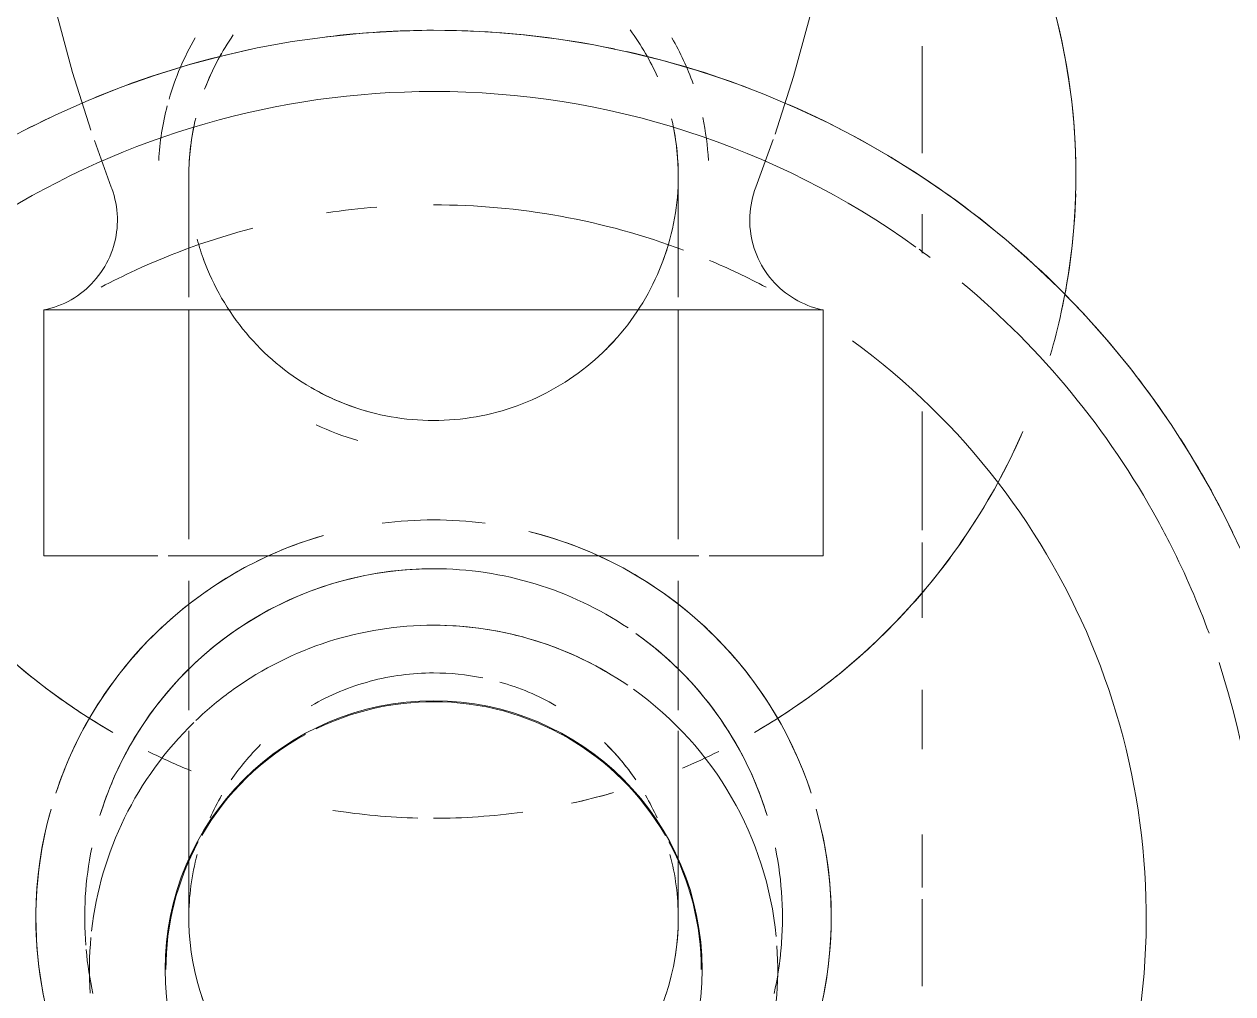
# Model space of a CAD drawing. Header units: millimetres. Extents: x -4000 to 187956, y -58990 to 162485.
# Drawn here: x 157100.76 to 157140.27, y 1823.01 to 1854.7 of the extents above; entities that cross this region are included whole.
import ezdxf

# ---------------------------------------------------------------- set-up
doc = ezdxf.new("R2010")
doc.units = ezdxf.units.MM
doc.layers.add('P-SANR-FIXT', color=6, linetype='Continuous', lineweight=9)

# ---------------------------------------------------------------- blocks, each defined once
blk = doc.blocks.new('C307 - C307-V893-FFS - TANG 1')
at = {"layer": 'P-SANR-FIXT', "color": 90}
for p, q in [((-7.688, 75.211), (-7.594, 75.517)), ((7.538, 75.68), (7.639, 75.376)), ((-15.976, 75.238), (-15.976, 72.389)), ((-7.771, 74.902), (-7.688, 75.211)), ((7.639, 75.376), (7.728, 75.069)), ((-7.841, 74.589), (-7.771, 74.902)), ((7.728, 75.069), (7.804, 74.758)), ((7.804, 74.758), (7.868, 74.445)), ((-7.898, 74.275), (-7.841, 74.589)), ((7.868, 74.445), (7.92, 74.129)), ((-7.974, 73.639), (-7.942, 73.958)), ((-7.942, 73.958), (-7.898, 74.275)), ((7.92, 74.129), (7.959, 73.811)), ((-7.994, 73.32), (-7.974, 73.639)), ((7.959, 73.811), (7.985, 73.492)), ((7.985, 73.492), (7.998, 73.173)), ((-8, 73), (-7.994, 73.32)), ((7.998, 73.173), (8, 73)), ((-8, 72.99), (-8, 73)), ((-8, 72.931), (-8, 72.99)), ((-8, 72.821), (-8, 72.931)), ((-8, 72.659), (-8, 72.821)), ((8, 73), (8, 72.974)), ((8, 72.974), (8, 72.897)), ((8, 72.897), (8, 72.768)), ((8, 72.768), (8, 72.588)), ((-8, 72.447), (-8, 72.659)), ((-8, 72.184), (-8, 72.447)), ((8, 72.588), (8, 72.357)), ((8, 72.357), (8, 72.075)), ((-15.976, 72.015), (-15.976, 70.284)), ((-8, 71.87), (-8, 72.184)), ((8, 72.075), (8, 71.743)), ((-8, 71.506), (-8, 71.87)), ((8, 71.743), (8, 71.362)), ((-8, 71.094), (-8, 71.506)), ((8, 71.362), (8, 70.931)), ((-8, 70.633), (-8, 71.094)), ((8, 70.931), (8, 70.452)), ((-8, 70.123), (-8, 70.633)), ((8, 70.452), (8, 69.926)), ((-8, 69.567), (-8, 70.123)), ((-8, 68.965), (-8, 69.567)), ((8, 69.926), (8, 69.353)), ((8, 69.353), (8, 68.734)), ((-8, 68.318), (-8, 68.965)), ((8, 68.734), (8, 68.071)), ((-8, 67.626), (-8, 68.318)), ((8, 68.071), (8, 67.363)), ((-8, 66.891), (-8, 67.626)), ((-15.976, 67.495), (-15.976, 65.552)), ((-15.976, 63.203), (-15.976, 60.74)), ((-15.976, 60.332), (-15.976, 56.458)), ((3.597, 53.14), (0, 53.14)), ((9.008, 53.14), (4.23, 53.14)), ((8, 51.783), (8, 52.238)), ((-15.976, 51.283), (-15.976, 50.011)), ((-8, 50.963), (-8, 50.597)), ((-8, 49.687), (-8, 49.448)), ((-8, 49.448), (-8, 49.242)), ((8, 49.447), (8, 49.686)), ((8, 49.241), (8, 49.447)), ((-8, 49.242), (-8, 49.069)), ((8, 49.068), (8, 49.241)), ((8, 48.928), (8, 49.068)), ((8, 48.822), (8, 48.928)), ((-15.976, 48.012), (-15.976, 44.516))]:
    blk.add_line(p, q, dxfattribs=at)
at = {"layer": 'P-SANR-FIXT', "color": 254}
for p, q in [((8, 67.363), (8, 66.891)), ((-8, 66.214), (-8, 63.521)), ((8, 63.521), (8, 66.214)), ((-5.952, 61.173), (-8.676, 61.173)), ((0, 61.173), (-4.875, 61.173)), ((2.485, 61.173), (0, 61.173)), ((8.676, 61.173), (3.597, 61.173)), ((12.74, 61.173), (12.639, 61.173)), ((-8, 60.63), (-8, 53.14)), ((8, 53.14), (8, 60.63)), ((-5.952, 53.14), (-9.008, 53.14)), ((0, 53.14), (-4.875, 53.14)), ((12.74, 53.14), (12.639, 53.14)), ((-8, 52.724), (-8, 52.24)), ((8, 52.721), (8, 52.724)), ((8, 52.238), (8, 52.721)), ((-8, 52.24), (-8, 51.785)), ((-8, 51.785), (-8, 51.359)), ((8, 51.357), (8, 51.783)), ((-8, 51.359), (-8, 50.963)), ((8, 50.961), (8, 51.357)), ((-8, 50.597), (-8, 50.262)), ((8, 50.261), (8, 50.595)), ((10.362, 50.591), (10.348, 50.472)), ((-10.344, 50.423), (-10.356, 50.542)), ((-10.338, 50.303), (-10.344, 50.423)), ((-8, 50.262), (-8, 49.959)), ((8, 49.957), (8, 50.261)), ((10.34, 50.352), (10.336, 50.232)), ((10.348, 50.472), (10.34, 50.352)), ((-10.377, 49.705), (-10.36, 49.824)), ((-8, 49.959), (-8, 49.687)), ((8, 49.686), (8, 49.957)), ((-10.426, 49.47), (-10.399, 49.587)), ((-10.399, 49.587), (-10.377, 49.705)), ((10.415, 49.518), (10.444, 49.402)), ((-8, 48.823), (-8, 48.75)), ((8, 48.75), (8, 48.822))]:
    blk.add_line(p, q, dxfattribs=at)
at = {"layer": 'P-SANR-FIXT', "color": 253}
for p, q in [((-8, 63.521), (-8, 61.989)), ((8, 61.989), (8, 63.521)), ((-12.74, 61.173), (-12.74, 53.14)), ((-9.008, 61.173), (-12.74, 61.173)), ((0, 61.173), (-8.676, 61.173)), ((8.676, 61.173), (0, 61.173)), ((12.74, 61.173), (9.008, 61.173)), ((12.74, 53.14), (12.74, 61.173)), ((0, 53.14), (-12.74, 53.14)), ((12.74, 53.14), (0, 53.14)), ((8, 50.595), (8, 50.961)), ((-11.097, 47.573), (-10.535, 49.127)), ((10.535, 49.127), (11.086, 47.596))]:
    blk.add_line(p, q, dxfattribs=at)
at = {"layer": 'P-SANR-FIXT', "color": 250, "flags": 128}
for points in [[(-26.37, 60.932), (-25.866, 59.887), (-25.321, 58.863), (-24.735, 57.862), (-24.11, 56.885), (-23.446, 55.933), (-22.745, 55.01), (-22.008, 54.114), (-21.235, 53.249), (-20.428, 52.416), (-19.588, 51.616), (-18.718, 50.849), (-17.817, 50.119), (-16.888, 49.424), (-15.931, 48.768), (-14.95, 48.15), (-13.944, 47.572), (-12.916, 47.035), (-11.867, 46.539), (-10.8, 46.086), (-9.715, 45.676), (-8.614, 45.309), (-7.5, 44.987), (-6.374, 44.709), (-5.237, 44.477), (-4.092, 44.29), (-2.941, 44.15), (-1.785, 44.055), (-0.626, 44.007), (0, 44)], [(0, 44), (1.16, 44.023), (2.318, 44.093), (3.472, 44.209), (4.62, 44.37), (5.761, 44.578), (6.893, 44.831), (8.014, 45.129), (9.122, 45.472), (10.216, 45.859), (11.293, 46.289), (12.352, 46.762), (13.392, 47.277)], [(-8.41, 9), (-9.272, 10.778), (-10.063, 12.59), (-10.781, 14.432), (-11.424, 16.3), (-11.993, 18.194), (-12.485, 20.108), (-12.9, 22.04), (-13.237, 23.988), (-13.497, 25.947), (-13.678, 27.916), (-13.779, 29.889), (-13.802, 31.866), (-13.746, 33.842), (-13.611, 35.814), (-13.397, 37.779), (-13.105, 39.733), (-12.735, 41.675), (-12.287, 43.6), (-11.763, 45.506), (-11.163, 47.389)], [(11.205, 47.267), (11.8, 45.383), (12.319, 43.475), (12.761, 41.549), (13.126, 39.607), (13.414, 37.651), (13.622, 35.686), (13.752, 33.713), (13.803, 31.737), (13.775, 29.761), (13.668, 27.787), (13.482, 25.82), (13.218, 23.861), (12.875, 21.914), (12.455, 19.983), (11.958, 18.07), (11.385, 16.178), (10.736, 14.311), (10.014, 12.471), (9.219, 10.662), (8.41, 9)]]:
    blk.add_lwpolyline(points, dxfattribs=at)
at = {"layer": 'P-SANR-FIXT', "color": 253, "flags": 128}
for points in [[(-10.356, 50.542), (-10.372, 50.661), (-10.393, 50.779), (-10.418, 50.896), (-10.448, 51.012), (-10.483, 51.127), (-10.522, 51.241), (-10.566, 51.352), (-10.615, 51.462), (-10.667, 51.57), (-10.724, 51.676), (-10.785, 51.779), (-10.85, 51.88), (-10.92, 51.978), (-10.993, 52.073), (-11.069, 52.165), (-11.15, 52.254), (-11.234, 52.34), (-11.321, 52.422), (-11.411, 52.501), (-11.505, 52.576), (-11.601, 52.648), (-11.701, 52.715), (-11.803, 52.778), (-11.907, 52.838), (-12.013, 52.893), (-12.122, 52.944), (-12.233, 52.99), (-12.345, 53.032), (-12.459, 53.069), (-12.575, 53.102), (-12.691, 53.13), (-12.74, 53.14)], [(12.74, 53.14), (12.623, 53.114), (12.507, 53.083), (12.392, 53.048), (12.279, 53.008), (12.167, 52.963), (12.058, 52.914), (11.95, 52.861), (11.845, 52.803), (11.742, 52.742), (11.642, 52.676), (11.544, 52.606), (11.449, 52.532), (11.358, 52.455), (11.269, 52.374), (11.184, 52.29), (11.102, 52.202), (11.024, 52.111), (10.949, 52.017), (10.878, 51.92), (10.811, 51.821), (10.749, 51.718), (10.69, 51.614), (10.636, 51.507), (10.586, 51.398), (10.54, 51.287), (10.499, 51.174), (10.462, 51.06), (10.43, 50.944), (10.402, 50.827), (10.38, 50.709), (10.362, 50.591)], [(-10.36, 49.824), (-10.347, 49.943), (-10.339, 50.063), (-10.336, 50.183), (-10.338, 50.303)], [(10.336, 50.232), (10.337, 50.112), (10.343, 49.992), (10.354, 49.873), (10.37, 49.754), (10.39, 49.635), (10.415, 49.518)], [(-10.535, 49.127), (-10.494, 49.24), (-10.458, 49.354), (-10.426, 49.47)], [(10.444, 49.402), (10.479, 49.287), (10.517, 49.173), (10.535, 49.127)]]:
    blk.add_lwpolyline(points, dxfattribs=at)
at = {"layer": 'P-SANR-FIXT', "color": 90, "flags": 128}
blk.add_lwpolyline([(-8, 49.069), (-8, 48.929), (-8, 48.823)], dxfattribs=at)
at = {"layer": 'P-SANR-FIXT', "color": 253}
for centre, radius, start, end in [((0, 73), 23.297, 104.658, 234), ((0, 73), 23.297, 306, 74.6892), ((0, 73), 13, 135, 195.8514), ((0, 73), 13, 344.1486, 45), ((0, 73), 27, 162, 198), ((0, 74.691), 11.25, 174.6435, 183.9413), ((0, 74.691), 11.25, 174.6435, 183.9413), ((0, 74.691), 11.25, 354.6435, 3.9413), ((0, 74.691), 11.25, 354.6435, 3.9413), ((0, 74.691), 11.25, 185.4905, 234.4728), ((0, 74.691), 11.25, 185.4905, 234.4728), ((0, 74.691), 11.25, 314.1394, 353.5904), ((0, 74.691), 11.25, 314.1394, 353.5904), ((0, 73), 11.405, 197.0353, 234.5386), ((0, 73), 11.405, 197.0353, 234.5386), ((0, 73), 11.405, 270, 342.9647), ((0, 73), 11.405, 270, 342.9647), ((0, 73), 13, 198.2249, 256.1379), ((0, 73), 13, 286.072, 341.7751), ((0, 48.75), 21, 119.9568, 156.5467), ((0, 48.75), 21, 23.4533, 60.0432), ((0, 74.691), 11.25, 305.5272, 313.6949), ((0, 74.691), 11.25, 305.5272, 313.6949), ((0, 74.691), 11.25, 240, 270), ((0, 73), 27, 200.1353, 206.7551), ((0, 73), 11.405, 236.1287, 270), ((0, 73), 11.405, 236.1287, 270), ((0, 73), 29, 205.7174, 212.6513), ((0, 73), 27, 208.7365, 230.1972), ((0, 73), 29, 218.0932, 225.4104), ((0, 48.75), 21, 163.7365, 167.7383), ((0, 73), 23.297, 242.1872, 247.2211), ((0, 73), 23.297, 294.7332, 297.8128), ((0, 73), 27, 234.2675, 270), ((0, 73), 27, 270, 302.1047), ((0, 73), 29, 295.6432, 303.073), ((0, 48.75), 9, 330, 343.8719), ((0, 73), 29, 249.0995, 257.4425), ((0, 73), 29, 281.9666, 292.4496), ((0, 48.75), 9, 199.4825, 210), ((0, 73), 29, 258.2245, 270)]:
    blk.add_arc(centre, radius, start, end, dxfattribs=at)
at = {"layer": 'P-SANR-FIXT', "color": 250}
for centre, radius, start, end in [((0, 74.691), 8.778, 90, 270), ((0, 74.691), 8.778, 270, 90), ((0, 74.691), 11.25, 235.663, 270), ((0, 74.691), 11.25, 270, 305.5272), ((0, 74.691), 11.25, 270, 305.5272), ((0, 73), 29, 214.3074, 218.0932), ((0, 48.75), 21, 167.7383, 227.8289), ((0, 73), 29, 225.4104, 246.4109), ((0, 73), 29, 270, 276.9338)]:
    blk.add_arc(centre, radius, start, end, dxfattribs=at)
at = {"layer": 'P-SANR-FIXT', "color": 254}
for centre, radius, start, end in [((0, 73), 13, 135, 180), ((0, 73), 13, 0, 45), ((0, 73), 11.405, 167.4583, 174.7517), ((0, 73), 11.405, 167.4583, 174.7517), ((0, 73), 11.405, 5.2483, 12.5417), ((0, 73), 11.405, 5.2483, 12.5417), ((0, 73), 11.405, 174.843, 191.5292), ((0, 73), 11.405, 174.843, 191.5292), ((0, 73), 11.405, 348.4708, 4.5313), ((0, 73), 11.405, 348.4708, 4.5313), ((0, 73), 13, 180, 195.8514), ((0, 73), 13, 344.1486, 0), ((0, 73), 13, 198.2249, 225), ((0, 73), 13, 315, 341.7751), ((0, 48.75), 21, 112.7924, 116.3595), ((0, 48.75), 21, 63.6405, 67.8241), ((0, 73), 8, 240, 254.3287), ((0, 73), 8, 285, 300), ((0, 73), 8, 270, 285), ((0, 73), 13, 225, 256.1379), ((0, 73), 13, 286.072, 315), ((0, 73), 27, 206.7551, 208.7365), ((0, 73), 13, 262.5504, 270), ((0, 73), 13, 270, 277.4496), ((0, 48.75), 21, 167.7383, 178.3834), ((0, 73), 23.297, 284.6786, 294.7332), ((0, 73), 27, 233.039, 234), ((0, 73), 23.297, 249.4637, 270), ((0, 73), 23.297, 274.5729, 278.6311), ((0, 48.75), 21, 180, 197.6038), ((0, 48.75), 9, 183.1872, 192.1701), ((0, 48.75), 9, 345.3238, 356.8133), ((0, 48.75), 8, 330, 339.2873)]:
    blk.add_arc(centre, radius, start, end, dxfattribs=at)
at = {"layer": 'P-SANR-FIXT', "color": 90}
for centre, radius, start, end in [((0, 73), 8, 150, 161.9835), ((0, 73), 8, 18.0165, 30), ((0, 73), 11.405, 167.4583, 174.7517), ((0, 73), 11.405, 5.2483, 12.5417), ((0, 74.691), 8.75, 180, 208.477), ((0, 74.691), 8.75, 331.523, 360), ((0, 73), 8, 169.945, 180), ((0, 73), 11.405, 174.843, 191.5292), ((0, 73), 11.405, 348.4708, 4.5313), ((0, 73), 8, 180, 195), ((0, 73), 8, 345, 360), ((0, 74.691), 8.75, 210, 270), ((0, 74.691), 8.75, 298.6092, 330), ((0, 73), 11.405, 197.0353, 210), ((0, 73), 8, 204.0764, 210), ((0, 48.75), 21, 90, 97.976), ((0, 73), 11.405, 270, 342.9647), ((0, 48.75), 21, 80.9852, 88.6098), ((0, 73), 8, 330, 335.9236), ((0, 48.75), 21, 102.4023, 106.2615), ((0, 48.75), 21, 102.4023, 106.0301), ((0, 73), 8, 214.2561, 225.7352), ((0, 73), 8, 315, 325.7439), ((0, 48.75), 21, 112.7924, 116.3595), ((0, 48.75), 21, 63.6405, 67.8241), ((0, 73), 11.405, 210, 234.5386), ((0, 48.75), 21, 119.9568, 125.8085), ((0, 74.691), 8.75, 270, 295.9956), ((0, 48.75), 21, 54.588, 60.0432), ((0, 48.75), 21, 126, 143.5166), ((0, 48.75), 21, 54, 54.588), ((0, 48.75), 21, 36, 54), ((0, 73), 8, 258.4229, 270), ((0, 73), 11.405, 236.1287, 270), ((0, 48.75), 21, 144.676, 156.1336), ((0, 73), 13, 262.5504, 270), ((0, 73), 13, 270, 277.4496), ((0, 48.75), 9, 64.7265, 74.0609), ((0, 48.75), 8, 60, 65.5732), ((0, 48.75), 8, 134.2648, 135), ((0, 48.75), 8, 159.5863, 165), ((0, 48.75), 8, 15, 20.4137), ((0, 48.75), 8, 180, 191.323), ((0, 48.75), 8, 348.677, 0)]:
    blk.add_arc(centre, radius, start, end, dxfattribs=at)
for points in [[(7.516, 51.489), (7.198, 52.363), (6.257, 53.994), (4.083, 55.821), (1.418, 56.79), (-1.416, 56.791), (-4.084, 55.819), (-6.252, 53.999), (-7.67, 51.548), (-8, 49.683), (-8, 48.75)], [(4.001, 55.678), (3.405, 56.022), (2.764, 56.289), (2.1, 56.469)], [(-5.638, 54.426), (-5.809, 54.256), (-5.972, 54.078), (-6.127, 53.894)], [(-7.516, 51.49), (-7.835, 50.616), (-8, 49.683), (-8, 48.75)]]:
    blk.add_open_spline(points, degree=3, dxfattribs=at)
at = {"layer": 'P-SANR-FIXT', "color": 250}
blk.add_open_spline([(-23.316, 4.353), (-24.983, 4.458), (-28.399, 4.704), (-33.432, 5.166), (-37.602, 5.618), (-40.864, 6.004), (-44.081, 6.399), (-47.997, 6.927), (-52.535, 7.633), (-56.941, 8.397), (-61.248, 9.203), (-65.448, 10.056), (-70.877, 11.275), (-85.281, 14.901), (-106.179, 22.375), (-129.304, 35.807), (-141.715, 47.207), (-147.158, 53.548)], degree=3, knots=[-0.8981755, -0.8981755, -0.8981755, -0.8981755, -0.875, -0.85, -0.825, -0.8125, -0.8, -0.775, -0.75, -0.725, -0.7, -0.675, -0.65, -0.6, -0.4, -0.2, 0, 0, 0, 0], dxfattribs=at)
at = {"layer": 'P-SANR-FIXT', "color": 254}
for points in [[(-8, 48.75), (-8, 48.124), (-7.925, 47.498), (-7.779, 46.888)], [(7.775, 46.866), (7.924, 47.483), (8, 48.117), (8, 48.75)]]:
    blk.add_open_spline(points, degree=3, dxfattribs=at)
at = {"layer": 'P-SANR-FIXT', "color": 253}
blk.add_open_spline([(6.546, 44.152), (6.918, 44.682), (7.226, 45.258), (7.46, 45.861)], degree=3, dxfattribs=at)
blk.add_open_spline([(-7.318, 45.519), (-7.203, 45.257), (-6.935, 44.729), (-6.61, 44.234), (-6.427, 43.988)], degree=3, knots=[-0.86746336, -0.86746336, -0.86746336, -0.86746336, -0.83333333, -0.79680333, -0.79680333, -0.79680333, -0.79680333], dxfattribs=at)
blk = doc.blocks.new('C307 - C307-V946-FFS - TANG 1')
at = {"layer": 'P-SANR-FIXT', "color": 90}
for p, q in [((-7.688, 75.211), (-7.594, 75.517)), ((7.538, 75.68), (7.639, 75.376)), ((-15.976, 75.238), (-15.976, 72.389)), ((-7.771, 74.902), (-7.688, 75.211)), ((7.639, 75.376), (7.728, 75.069)), ((-7.841, 74.589), (-7.771, 74.902)), ((7.728, 75.069), (7.804, 74.758)), ((7.804, 74.758), (7.868, 74.445)), ((-7.898, 74.275), (-7.841, 74.589)), ((7.868, 74.445), (7.92, 74.129)), ((-7.974, 73.639), (-7.942, 73.958)), ((-7.942, 73.958), (-7.898, 74.275)), ((7.92, 74.129), (7.959, 73.811)), ((-7.994, 73.32), (-7.974, 73.639)), ((7.959, 73.811), (7.985, 73.492)), ((-8, 73), (-7.994, 73.32)), ((-8, 72.99), (-8, 73)), ((-8, 72.931), (-8, 72.99)), ((-8, 72.821), (-8, 72.931)), ((-8, 72.659), (-8, 72.821)), ((8, 72.768), (8, 72.588)), ((-8, 72.447), (-8, 72.659)), ((-8, 72.184), (-8, 72.447)), ((8, 72.588), (8, 72.357)), ((8, 72.357), (8, 72.075)), ((-15.976, 72.015), (-15.976, 70.284)), ((-8, 71.87), (-8, 72.184)), ((8, 72.075), (8, 71.743)), ((-8, 71.506), (-8, 71.87)), ((8, 71.743), (8, 71.362)), ((-8, 71.094), (-8, 71.506)), ((8, 71.362), (8, 70.931)), ((-8, 70.633), (-8, 71.094)), ((8, 70.931), (8, 70.452)), ((-8, 70.123), (-8, 70.633)), ((8, 70.452), (8, 69.926)), ((-8, 69.567), (-8, 70.123)), ((-8, 68.965), (-8, 69.567)), ((8, 69.926), (8, 69.353)), ((8, 69.353), (8, 68.734)), ((-8, 68.318), (-8, 68.965)), ((8, 68.734), (8, 68.071)), ((-8, 67.626), (-8, 68.318)), ((8, 68.071), (8, 67.363)), ((-8, 66.891), (-8, 67.626)), ((-15.976, 67.495), (-15.976, 65.552)), ((-15.976, 63.203), (-15.976, 60.74)), ((-15.976, 60.332), (-15.976, 56.458)), ((3.597, 53.14), (0, 53.14)), ((9.008, 53.14), (4.23, 53.14)), ((8, 51.783), (8, 52.238)), ((-15.976, 51.283), (-15.976, 50.011)), ((-8, 50.963), (-8, 50.597)), ((-8, 49.687), (-8, 49.448)), ((-8, 49.448), (-8, 49.242)), ((8, 49.447), (8, 49.686)), ((8, 49.241), (8, 49.447)), ((-8, 49.242), (-8, 49.069)), ((-8, 49.069), (-8, 48.929)), ((8, 49.068), (8, 49.241)), ((8, 48.928), (8, 49.068)), ((-8, 48.929), (-8, 48.823)), ((8, 48.822), (8, 48.928)), ((-15.976, 48.012), (-15.976, 44.516))]:
    blk.add_line(p, q, dxfattribs=at)
at = {"layer": 'P-SANR-FIXT', "color": 254}
for p, q in [((8, 67.363), (8, 66.891)), ((-8, 66.214), (-8, 63.521)), ((8, 63.521), (8, 66.214)), ((-5.952, 61.173), (-8.676, 61.173)), ((0, 61.173), (-4.875, 61.173)), ((2.485, 61.173), (0, 61.173)), ((8.676, 61.173), (3.597, 61.173)), ((12.74, 61.173), (12.639, 61.173)), ((-8, 60.63), (-8, 53.14)), ((8, 53.14), (8, 60.63)), ((-5.952, 53.14), (-9.008, 53.14)), ((0, 53.14), (-4.875, 53.14)), ((12.74, 53.14), (12.639, 53.14)), ((-8, 52.724), (-8, 52.24)), ((8, 52.721), (8, 52.724)), ((8, 52.238), (8, 52.721)), ((-8, 52.24), (-8, 51.785)), ((-8, 51.785), (-8, 51.359)), ((8, 51.357), (8, 51.783)), ((-8, 51.359), (-8, 50.963)), ((8, 50.961), (8, 51.357)), ((-8, 50.597), (-8, 50.262)), ((8, 50.261), (8, 50.595)), ((10.362, 50.591), (10.348, 50.472)), ((-10.344, 50.423), (-10.356, 50.542)), ((-10.338, 50.303), (-10.344, 50.423)), ((-8, 50.262), (-8, 49.959)), ((8, 49.957), (8, 50.261)), ((10.34, 50.352), (10.336, 50.232)), ((10.348, 50.472), (10.34, 50.352)), ((-10.377, 49.705), (-10.36, 49.824)), ((-8, 49.959), (-8, 49.687)), ((8, 49.686), (8, 49.957)), ((-10.426, 49.47), (-10.399, 49.587)), ((-10.399, 49.587), (-10.377, 49.705)), ((10.415, 49.518), (10.444, 49.402)), ((-8, 48.823), (-8, 48.75)), ((8, 48.75), (8, 48.822))]:
    blk.add_line(p, q, dxfattribs=at)
at = {"layer": 'P-SANR-FIXT', "color": 253}
for p, q in [((-8, 63.521), (-8, 61.989)), ((8, 61.989), (8, 63.521)), ((-12.74, 61.173), (-12.74, 53.14)), ((-9.008, 61.173), (-12.74, 61.173)), ((0, 61.173), (-8.676, 61.173)), ((8.676, 61.173), (0, 61.173)), ((12.74, 61.173), (9.008, 61.173)), ((12.74, 53.14), (12.74, 61.173)), ((0, 53.14), (-12.74, 53.14)), ((12.74, 53.14), (0, 53.14)), ((8, 50.595), (8, 50.961)), ((-11.097, 47.573), (-10.535, 49.127)), ((10.535, 49.127), (11.086, 47.596))]:
    blk.add_line(p, q, dxfattribs=at)
at = {"layer": 'P-SANR-FIXT', "color": 250, "flags": 128}
for points in [[(-26.37, 60.932), (-25.866, 59.887), (-25.321, 58.863), (-24.735, 57.862), (-24.11, 56.885), (-23.446, 55.933), (-22.745, 55.01), (-22.008, 54.114), (-21.235, 53.249), (-20.428, 52.416), (-19.588, 51.616), (-18.718, 50.849), (-17.817, 50.119), (-16.888, 49.424), (-15.931, 48.768), (-14.95, 48.15), (-13.944, 47.572), (-12.916, 47.035), (-11.867, 46.539), (-10.8, 46.086), (-9.715, 45.676), (-8.614, 45.309), (-7.5, 44.987), (-6.374, 44.709), (-5.237, 44.477), (-4.092, 44.29), (-2.941, 44.15), (-1.785, 44.055), (-0.626, 44.007), (0, 44)], [(0, 44), (1.16, 44.023), (2.318, 44.093), (3.472, 44.209), (4.62, 44.37), (5.761, 44.578), (6.893, 44.831), (8.014, 45.129), (9.122, 45.472), (10.216, 45.859), (11.293, 46.289), (12.352, 46.762), (13.392, 47.277)], [(-8.41, 9), (-9.272, 10.778), (-10.063, 12.59), (-10.781, 14.432), (-11.424, 16.3), (-11.993, 18.194), (-12.485, 20.108), (-12.9, 22.04), (-13.237, 23.988), (-13.497, 25.947), (-13.678, 27.916), (-13.779, 29.889), (-13.802, 31.866), (-13.746, 33.842), (-13.611, 35.814), (-13.397, 37.779), (-13.105, 39.733), (-12.735, 41.675), (-12.287, 43.6), (-11.763, 45.506), (-11.163, 47.389)], [(11.205, 47.267), (11.8, 45.383), (12.319, 43.475), (12.761, 41.549), (13.126, 39.607), (13.414, 37.651), (13.622, 35.686), (13.752, 33.713), (13.803, 31.737), (13.775, 29.761), (13.668, 27.787), (13.482, 25.82), (13.218, 23.861), (12.875, 21.914), (12.455, 19.983), (11.958, 18.07), (11.385, 16.178), (10.736, 14.311), (10.014, 12.471), (9.219, 10.662), (8.41, 9)]]:
    blk.add_lwpolyline(points, dxfattribs=at)
at = {"layer": 'P-SANR-FIXT', "color": 90, "flags": 128}
for points in [[(7.985, 73.492), (7.998, 73.173), (8, 73)], [(8, 73), (8, 72.974), (8, 72.897), (8, 72.768)]]:
    blk.add_lwpolyline(points, dxfattribs=at)
at = {"layer": 'P-SANR-FIXT', "color": 253, "flags": 128}
for points in [[(-10.356, 50.542), (-10.372, 50.661), (-10.393, 50.779), (-10.418, 50.896), (-10.448, 51.012), (-10.483, 51.127), (-10.522, 51.241), (-10.566, 51.352), (-10.615, 51.462), (-10.667, 51.57), (-10.724, 51.676), (-10.785, 51.779), (-10.85, 51.88), (-10.92, 51.978), (-10.993, 52.073), (-11.069, 52.165), (-11.15, 52.254), (-11.234, 52.34), (-11.321, 52.422), (-11.411, 52.501), (-11.505, 52.576), (-11.601, 52.648), (-11.701, 52.715), (-11.803, 52.778), (-11.907, 52.838), (-12.013, 52.893), (-12.122, 52.944), (-12.233, 52.99), (-12.345, 53.032), (-12.459, 53.069), (-12.575, 53.102), (-12.691, 53.13), (-12.74, 53.14)], [(12.74, 53.14), (12.623, 53.114), (12.507, 53.083), (12.392, 53.048), (12.279, 53.008), (12.167, 52.963), (12.058, 52.914), (11.95, 52.861), (11.845, 52.803), (11.742, 52.742), (11.642, 52.676), (11.544, 52.606), (11.449, 52.532), (11.358, 52.455), (11.269, 52.374), (11.184, 52.29), (11.102, 52.202), (11.024, 52.111), (10.949, 52.017), (10.878, 51.92), (10.811, 51.821), (10.749, 51.718), (10.69, 51.614), (10.636, 51.507), (10.586, 51.398), (10.54, 51.287), (10.499, 51.174), (10.462, 51.06), (10.43, 50.944), (10.402, 50.827), (10.38, 50.709), (10.362, 50.591)], [(-10.36, 49.824), (-10.347, 49.943), (-10.339, 50.063), (-10.336, 50.183), (-10.338, 50.303)], [(10.336, 50.232), (10.337, 50.112), (10.343, 49.992), (10.354, 49.873), (10.37, 49.754), (10.39, 49.635), (10.415, 49.518)], [(-10.535, 49.127), (-10.494, 49.24), (-10.458, 49.354), (-10.426, 49.47)], [(10.444, 49.402), (10.479, 49.287), (10.517, 49.173), (10.535, 49.127)]]:
    blk.add_lwpolyline(points, dxfattribs=at)
at = {"layer": 'P-SANR-FIXT', "color": 253}
for centre, radius, start, end in [((0, 73), 23.297, 104.658, 234), ((0, 73), 23.297, 306, 74.6892), ((0, 73), 13, 135, 195.8514), ((0, 73), 13, 344.1486, 45), ((0, 73), 27, 162, 198), ((0, 74.691), 11.25, 174.6435, 183.9413), ((0, 74.691), 11.25, 174.6435, 183.9413), ((0, 74.691), 11.25, 354.6435, 3.9413), ((0, 74.691), 11.25, 354.6435, 3.9413), ((0, 74.691), 11.25, 185.4905, 234.4728), ((0, 74.691), 11.25, 185.4905, 234.4728), ((0, 74.691), 11.25, 314.1394, 353.5904), ((0, 74.691), 11.25, 314.1394, 353.5904), ((0, 73), 11.405, 197.0353, 234.5386), ((0, 73), 11.405, 197.0353, 234.5386), ((0, 73), 11.405, 270, 342.9647), ((0, 73), 11.405, 270, 342.9647), ((0, 73), 13, 198.2249, 256.1379), ((0, 73), 13, 286.072, 341.7751), ((0, 48.75), 21, 119.9568, 156.5467), ((0, 48.75), 21, 23.4533, 60.0432), ((0, 74.691), 11.25, 305.5272, 313.6949), ((0, 74.691), 11.25, 305.5272, 313.6949), ((0, 74.691), 11.25, 240, 270), ((0, 73), 27, 200.1353, 206.7551), ((0, 73), 11.405, 236.1287, 270), ((0, 73), 11.405, 236.1287, 270), ((0, 73), 29, 205.7174, 212.6513), ((0, 73), 27, 208.7365, 230.1972), ((0, 73), 29, 218.0932, 225.4104), ((0, 48.75), 21, 163.7365, 167.7383), ((0, 73), 23.297, 242.1872, 247.2211), ((0, 73), 23.297, 294.7332, 297.8128), ((0, 73), 27, 234.2675, 270), ((0, 73), 27, 270, 302.1047), ((0, 73), 29, 295.6432, 303.073), ((0, 48.75), 9, 330, 343.8719), ((0, 73), 29, 249.0995, 257.4425), ((0, 73), 29, 281.9666, 292.4496), ((0, 48.75), 9, 199.4825, 210), ((0, 73), 29, 258.2245, 270)]:
    blk.add_arc(centre, radius, start, end, dxfattribs=at)
at = {"layer": 'P-SANR-FIXT', "color": 250}
for centre, radius, start, end in [((0, 74.691), 8.778, 90, 270), ((0, 74.691), 8.778, 270, 90), ((0, 74.691), 11.25, 235.663, 270), ((0, 74.691), 11.25, 270, 305.5272), ((0, 74.691), 11.25, 270, 305.5272), ((0, 73), 29, 214.3074, 218.0932), ((0, 48.75), 21, 167.7383, 227.8289), ((0, 73), 29, 225.4104, 246.4109), ((0, 73), 29, 270, 276.9338)]:
    blk.add_arc(centre, radius, start, end, dxfattribs=at)
at = {"layer": 'P-SANR-FIXT', "color": 254}
for centre, radius, start, end in [((0, 73), 13, 135, 180), ((0, 73), 13, 0, 45), ((0, 73), 11.405, 167.4583, 174.7517), ((0, 73), 11.405, 167.4583, 174.7517), ((0, 73), 11.405, 5.2483, 12.5417), ((0, 73), 11.405, 5.2483, 12.5417), ((0, 73), 11.405, 174.843, 191.5292), ((0, 73), 11.405, 174.843, 191.5292), ((0, 73), 11.405, 348.4708, 4.5313), ((0, 73), 11.405, 348.4708, 4.5313), ((0, 73), 13, 180, 195.8514), ((0, 73), 13, 344.1486, 0), ((0, 73), 13, 198.2249, 225), ((0, 73), 13, 315, 341.7751), ((0, 48.75), 21, 112.7924, 116.3595), ((0, 48.75), 21, 63.6405, 67.8241), ((0, 73), 8, 240, 254.3287), ((0, 73), 8, 285, 300), ((0, 73), 8, 270, 285), ((0, 73), 13, 225, 256.1379), ((0, 73), 13, 286.072, 315), ((0, 73), 27, 206.7551, 208.7365), ((0, 73), 13, 262.5504, 270), ((0, 73), 13, 270, 277.4496), ((0, 48.75), 21, 167.7383, 178.3834), ((0, 73), 23.297, 284.6786, 294.7332), ((0, 73), 27, 233.039, 234), ((0, 73), 23.297, 249.4637, 270), ((0, 73), 23.297, 274.5729, 278.6311), ((0, 48.75), 21, 180, 197.6038), ((0, 48.75), 9, 183.1872, 192.1701), ((0, 48.75), 9, 345.3238, 356.8133), ((0, 48.75), 8, 330, 339.2873)]:
    blk.add_arc(centre, radius, start, end, dxfattribs=at)
at = {"layer": 'P-SANR-FIXT', "color": 90}
for centre, radius, start, end in [((0, 73), 8, 150, 161.9835), ((0, 73), 8, 18.0165, 30), ((0, 73), 11.405, 167.4583, 174.7517), ((0, 73), 11.405, 5.2483, 12.5417), ((0, 74.691), 8.75, 180, 208.477), ((0, 74.691), 8.75, 331.523, 360), ((0, 73), 8, 169.945, 180), ((0, 73), 11.405, 174.843, 191.5292), ((0, 73), 11.405, 348.4708, 4.5313), ((0, 73), 8, 180, 195), ((0, 73), 8, 345, 360), ((0, 74.691), 8.75, 210, 270), ((0, 74.691), 8.75, 298.6092, 330), ((0, 73), 11.405, 197.0353, 210), ((0, 73), 8, 204.0764, 210), ((0, 48.75), 21, 90, 97.976), ((0, 48.75), 21, 80.9852, 88.6098), ((0, 73), 8, 330, 335.9236), ((0, 73), 11.405, 330, 342.9647), ((0, 48.75), 21, 102.4023, 106.2615), ((0, 48.75), 21, 102.4023, 106.0301), ((0, 73), 8, 214.2561, 225), ((0, 73), 8, 315, 325.7439), ((0, 48.75), 21, 112.7924, 116.3595), ((0, 48.75), 21, 63.6405, 67.8241), ((0, 73), 11.405, 210, 234.5386), ((0, 73), 8, 225, 225.7352), ((0, 73), 11.405, 270, 330), ((0, 48.75), 21, 119.9568, 125.8085), ((0, 74.691), 8.75, 270, 295.9956), ((0, 48.75), 21, 54.588, 60.0432), ((0, 48.75), 21, 126, 143.5166), ((0, 48.75), 21, 54, 54.588), ((0, 48.75), 21, 36, 54), ((0, 73), 8, 258.4229, 270), ((0, 73), 11.405, 236.1287, 270), ((0, 48.75), 21, 144.676, 156.1336), ((0, 73), 13, 262.5504, 270), ((0, 73), 13, 270, 277.4496), ((0, 48.75), 9, 64.7265, 74.0609), ((0, 48.75), 8, 60, 65.5732), ((0, 48.75), 8, 134.2648, 135), ((0, 48.75), 8, 159.5863, 165), ((0, 48.75), 8, 15, 20.4137), ((0, 48.75), 8, 180, 191.323), ((0, 48.75), 8, 348.677, 0)]:
    blk.add_arc(centre, radius, start, end, dxfattribs=at)
for points in [[(7.516, 51.489), (7.198, 52.363), (6.257, 53.994), (4.083, 55.821), (1.418, 56.79), (-1.416, 56.791), (-4.084, 55.819), (-6.252, 53.999), (-7.67, 51.548), (-8, 49.683), (-8, 48.75)], [(4.001, 55.678), (3.405, 56.022), (2.764, 56.289), (2.1, 56.469)], [(-5.638, 54.426), (-5.809, 54.256), (-5.972, 54.078), (-6.127, 53.894)], [(-7.516, 51.49), (-7.835, 50.616), (-8, 49.683), (-8, 48.75)]]:
    blk.add_open_spline(points, degree=3, dxfattribs=at)
at = {"layer": 'P-SANR-FIXT', "color": 250}
blk.add_open_spline([(-23.316, 4.353), (-24.983, 4.458), (-28.399, 4.704), (-33.432, 5.166), (-37.602, 5.618), (-40.864, 6.004), (-44.081, 6.399), (-47.997, 6.927), (-52.535, 7.633), (-56.941, 8.397), (-61.248, 9.203), (-65.448, 10.056), (-70.877, 11.275), (-85.281, 14.901), (-106.179, 22.375), (-129.304, 35.807), (-141.715, 47.207), (-147.158, 53.548)], degree=3, knots=[-0.8981755, -0.8981755, -0.8981755, -0.8981755, -0.875, -0.85, -0.825, -0.8125, -0.8, -0.775, -0.75, -0.725, -0.7, -0.675, -0.65, -0.6, -0.4, -0.2, 0, 0, 0, 0], dxfattribs=at)
at = {"layer": 'P-SANR-FIXT', "color": 254}
for points in [[(-8, 48.75), (-8, 48.124), (-7.925, 47.498), (-7.779, 46.888)], [(7.775, 46.866), (7.924, 47.483), (8, 48.117), (8, 48.75)]]:
    blk.add_open_spline(points, degree=3, dxfattribs=at)
at = {"layer": 'P-SANR-FIXT', "color": 253}
blk.add_open_spline([(6.546, 44.152), (6.918, 44.682), (7.226, 45.258), (7.46, 45.861)], degree=3, dxfattribs=at)
blk.add_open_spline([(-7.318, 45.519), (-7.203, 45.257), (-6.935, 44.729), (-6.61, 44.234), (-6.427, 43.988)], degree=3, knots=[-0.86746336, -0.86746336, -0.86746336, -0.86746336, -0.83333333, -0.79680333, -0.79680333, -0.79680333, -0.79680333], dxfattribs=at)
blk = doc.blocks.new('CMF2_NHAXUONG_A_rvt-1-FFS - TANG 1')
at = {"layer": 'P-SANR-FIXT', "color": 250, "lineweight": 9, "rotation": 180}
for name in ['C307 - C307-V893-FFS - TANG 1', 'C307 - C307-V946-FFS - TANG 1']:
    blk.add_blockref(name, (157114.145, 1898.501), dxfattribs=at)

msp = doc.modelspace()

# ---------------------------------------------------------------- block references
at = {"lineweight": 5}
msp.add_blockref('CMF2_NHAXUONG_A_rvt-1-FFS - TANG 1', (0, 0), dxfattribs=at)

doc.saveas('drawing.dxf')
